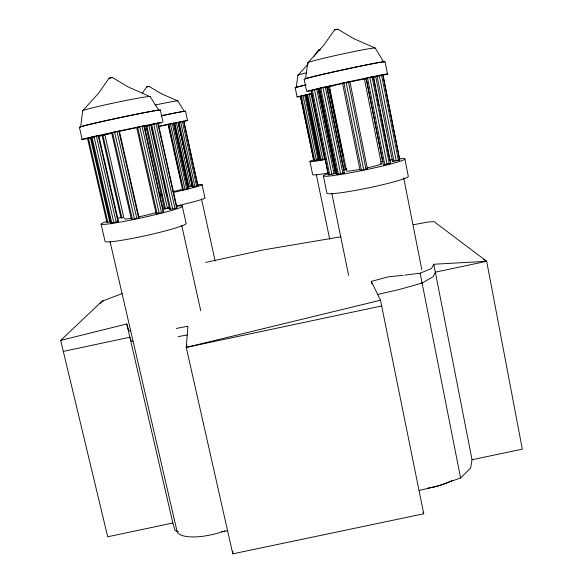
<?xml version="1.0" encoding="UTF-8"?>
<svg xmlns="http://www.w3.org/2000/svg" width="583" height="583" viewBox="0 0 583 583"><rect width="100%" height="100%" fill="white"/><g stroke="black" fill="none" stroke-linecap="round" stroke-linejoin="round"><path stroke-width="0.87" d="M348.568 81.984L349.938 81.664L342.505 83.238L360.105 170.418L367.436 168.742M403.028 275.344L388.664 276.736L371.349 281.378L380.502 300.216L423.739 513.791L232.792 553.85L232.887 551.183M232.792 553.85L186.247 347.402L187.915 326.24L176.358 328.455M82.691 126.19A40.038 0.926 -12 0 1 127.568 116.053A40.038 0.926 -12 0 1 158.889 110.413L150.232 96.683L128.369 87.035L112.344 77.503L110.77 77.728L109.087 78.173L98.578 93.207L82.662 110.799L80.665 126.912A40.038 0.926 -12 0 1 82.086 126.365M308.276 63.809L297.935 75.258L296.208 87.486A30.411 0.539 -12.2 0 1 306.024 84.929M378.564 62.607A40.038 0.926 -12.2 0 1 383.694 61.98L375.284 48.112L353.56 38.573L337.805 29.165L336.136 29.434L334.562 29.879L323.82 45.131L307.788 62.884L305.492 78.967A40.038 0.926 -12.2 0 1 306.257 78.559M472.041 459.732L522.317 449.172L486.674 261.286L433.788 264.252L472.041 459.732L470.641 468.04L460.592 477.987L438.11 485.945L419.206 490.463M381.668 305.958L186.247 347.402L186.954 344.823M326.844 86.78L319.469 88.339L337.083 174.528L344.378 172.867L343.037 173.02M327.267 87.304L328.535 87.005L327.041 87.275L343.948 170.294L345.362 169.74M396.214 160.981L379.358 75.681L375.714 76.526L382.951 74.937L399.741 160.085L392.519 161.425M337.083 174.528L319.469 88.339M335.473 173.37L318.296 88.929L311.06 90.46L328.389 174.827L331.844 174.281L335.473 173.37L318.194 88.922M342.993 155.654L329.584 89.724M328.389 174.827L311.06 90.46M433.788 264.252L431.529 268.508L420.161 273.187L404.748 275.125M142.172 93.367L146.668 86.94L149.11 86.415L161.083 93.579L177.545 100.859M313.661 56.733L318.238 50.233L320.307 49.737M312.16 93.542L306.643 94.73L320.118 160.143L321.299 159.735M319.141 159.48L305.966 95.065L300.442 96.239L313.749 160.602L316.35 160.157L319.141 159.48L305.871 95.073M100.269 303.43L101.923 301.28L122.124 293.577M313.749 160.602L314.929 160.201M178.376 531.74L175.075 530.676L172.867 522.995L107.702 536.775L60.683 340.392L101.923 301.28L103.694 300.901M337.805 29.165L337.04 29.42M176.62 207.934L177.013 207.701L158.161 123.151L150.662 124.74L169.609 209.384L172.663 208.925L176.62 207.934L157.723 123.217M169.609 209.384L170.017 209.144M112.344 77.503L111.083 77.86M163.24 212.241L163.67 211.993L144.322 125.833L136.655 127.451L156.106 213.713L159.181 213.254L163.24 212.241L143.848 125.899M377.646 294.444L398.816 289.649L422.114 283.054L433.14 276.721L435.341 272.181L486.674 261.286L434.102 221.649L428.607 221.955L413.383 224.732M156.106 213.713L158.263 212.977M151.106 124.922L145.874 126.074L164.479 208.962L164.887 208.729M138.594 217.976L139.075 217.714L119.369 131.088L111.63 132.727L131.43 219.456L134.462 219.011L138.594 217.976L118.845 131.168M197.863 185.824L183.929 121.162L178.252 122.364L192.507 186.946L194.882 186.553L197.863 185.824L183.638 121.206M131.43 219.456L131.933 219.193M188.025 188.768L173.829 123.159L168.05 124.383L182.588 189.898L184.979 189.504L188.025 188.768L173.515 123.21M188.214 186.975L192.259 186.203L178.201 122.539L174.149 123.421L188.214 186.975L189.715 186.509M117.955 221.584L118.48 221.314L98.789 135.664L91.108 137.297L110.894 223.041L113.831 222.611L117.955 221.584L98.228 135.759M295.187 87.712L297.104 96.967L311.956 93.491M110.894 223.041L112.606 222.444M120.987 217.947L123.836 217.525L104.904 134.892L102.076 135.533L120.987 217.947L121.483 217.699M91.903 137.406L87.508 138.382L106.908 222.327L107.44 222.065M149.131 86.43L148.709 86.554M60.683 340.392L126.781 323.98L128.756 330.597L130.526 330.984M364.113 79.062L347.41 82.392M387.083 164.377L390.697 163.459L373.492 76.672L369.804 77.437L387.083 164.377L383.388 164.967L366.124 78.268L371.32 77.204M337.156 174.361L338.585 173.938M185.511 111.178L187.544 120.433L184.84 121.126M320.118 160.143L325.598 158.999M420.365 283.498L422.114 283.054M186.247 347.402L380.502 300.216M158.161 123.151L155.807 123.691M318.296 88.929L314.864 89.702M173.034 123.341L173.829 123.159M381.53 75.294L382.929 74.974L399.741 160.085M311.271 93.761L312.248 93.535M148.446 86.619L146.668 86.94M167.263 208.109L168.757 207.767M164.479 208.962L169.704 208.007M106.908 222.327L111.317 221.562M384.729 164.406L386.216 164.071M319.841 49.934L318.296 50.233M112.541 132.771L105.202 134.527L105.669 134.476M318.522 92.252L319.827 91.961M173.37 123.705L174.922 123.363M92.85 137.289L94.162 136.998M343.081 83.333L329.417 86.51L330.976 86.262M318.741 92.005L320.402 91.64M303.371 95.648L305.018 95.284M145.043 129.222L146.734 128.85M205.682 262.423L263.618 249.867L341.004 236.771M118.874 131.386L137.187 127.575M328.295 89.935L330.058 89.556M336.231 29.609L334.627 29.893M158.008 126.431L187.544 120.433M63.314 351.396L129.849 337.229L131.182 341.084L132.888 341.208M152.819 124.332L155.129 123.844M159.618 126.263L168.079 124.514M305.638 95.321L307.241 94.993M332.674 85.934L334.168 85.635M146.326 126.008L148.002 125.673M89.869 137.923L87.508 138.382M311.184 90.46L312.634 90.176M110.661 77.954L109.13 78.195M344.014 82.968L342.505 83.238M109.254 133.806L110.755 133.507M316.62 159.822L319.222 159.378M323.011 159.348L325.671 158.897M106.784 134.279L108.504 133.952M191.428 186.123L192.966 185.831M185.919 189.009L187.507 188.71M300.143 96.428L297.104 96.967M387.717 163.757L389.225 163.48M178.201 336.624L187.099 334.999M174.149 123.421L188.491 186.83M111.63 132.727L112.176 132.64M178.252 122.364L192.587 185.911M221.402 531.718L227.538 530.792M136.655 127.451L137.151 127.378M150.662 124.74L151.114 124.675M197.324 185.78L198.133 185.686M162.657 212.074L163.67 211.993M117.555 221.38L118.48 221.314M300.442 96.239L313.836 160.5M483.584 259.391L486.674 261.286M423.025 512.151L423.739 513.791M389.838 160.544L381.588 118.939M366.277 78.858L382.827 161.994M88.368 138.171L107.804 222.269M110.07 241.697L177.05 531.295A35.621 11.879 -14.1 0 0 224.936 530.822M126.781 323.98L172.867 522.995M79.383 127.247L82.203 139.439M101.07 224.164L105.071 241.42A41.582 3.214 -12.5 0 0 148.206 235.087A41.582 3.214 -12.5 0 0 186.05 223.121L182.246 206.003M102.951 135.322L121.883 217.882M96.406 136.123L116.185 222.079M94.023 136.626L113.831 222.611M91.997 137.078L111.805 222.983M90.35 137.734L109.779 221.912M117.037 131.532L136.83 218.472M114.632 132.042L134.462 219.011M112.57 132.501L132.399 219.39M148.833 125.403L167.452 208.517M146.836 125.848L165.455 208.882M142.084 126.256L161.527 212.722M139.709 126.759L159.181 213.254M137.639 127.218L157.111 213.633M160.34 110.049L163.043 122.19M181.758 225.541L200.741 310.732M156.018 123.56L174.958 208.401M153.693 124.055L172.663 208.925M151.646 124.507L170.615 209.297M155.836 145.794L156.623 149.314M151.704 127.575L152.491 131.109M152.892 132.873L153.679 136.415M154.08 138.178L154.867 141.713M155.26 143.484L155.858 146.136M162.781 177.072L163.568 180.606M163.969 182.37L164.756 185.904M165.157 187.675L166.935 195.633M180.613 121.84L194.882 186.553M179.039 122.182L193.308 186.851M176.467 122.904L190.539 186.589M174.922 123.246L188.994 186.881M172.218 123.472L186.749 189.111M170.425 123.851L184.979 189.504M168.837 124.201L183.39 189.81M168.37 124.332L171.708 139.359M172.102 141.13L172.881 144.664M173.275 146.435L180.927 180.905M202.002 184.512L204.888 197.637A31.671 1.88 -12.3 0 1 176.999 205.85M201.492 198.949L215.156 261.06M182.37 121.461L196.624 186.159M303.036 95.663L316.35 160.157M301.396 96.02L314.711 160.471M316.278 174.302L329.701 239.219M309.916 161.36L312.634 174.514A31.679 1.873 -11.8 0 0 328.63 172.947M316.744 89.206L334.059 173.778M314.499 89.68L331.844 174.281M312.328 90.161L329.679 174.689M318.333 123.618L318.697 125.389M331.807 193.418L348.649 275.402M311.031 93.768L324.498 159.305M309.289 94.14L322.778 159.691M307.613 94.504L321.102 160.012M306.665 91.422L304.158 79.259A41.422 0.962 -12.2 0 1 347.65 68.801A41.422 0.962 -12.2 0 1 384.168 62.068M306.738 94.723L320.191 160.041M323.346 175.796L326.888 192.988A41.582 3.214 -11.7 0 0 367.509 188.061A41.582 3.214 -11.7 0 0 408.297 176.314L404.886 158.948M304.749 95.299L318.048 159.778M371.349 281.378L371.881 283.972M329.293 85.89L346.594 170.994A17.752 1.1 -11.7 0 0 359.922 169.347M328.455 86.998L345.318 169.893M326.757 86.765L344.32 173.034M325.292 87.056L342.891 173.457M323.004 87.545L340.64 173.967M320.774 88.033L338.417 174.383M346.149 82.414L363.748 169.842M343.875 82.917L361.489 170.258M349.895 81.642L367.436 168.902M348.452 81.926L366.022 169.318M377.121 76.169L393.977 161.396M375.722 76.497L392.57 161.564M373.346 77.306L375.445 87.953M375.802 89.724L377.216 96.814M377.551 98.578L378.972 105.683M379.832 110.085L381.26 117.219M372.085 76.949L389.335 163.867M367.53 77.933L384.809 164.8M364.309 78.326L381.348 163.808M385.057 61.689L387.469 73.975M403.684 177.749L421.83 269.791M381.595 75.207L398.422 160.478M420.161 273.187L460.592 477.987M82.655 110.799A34.565 1.261 -11.9 0 1 117.744 102.149A34.565 1.261 -11.9 0 1 150.232 96.683M80.636 127.174A41.415 0.962 -12 0 1 118.786 117.861A41.415 0.962 -12 0 1 159.494 110.42M87.618 138.514A41.364 0.517 -12 0 1 122.401 130.315A41.364 0.517 -12 0 1 157.753 123.567M147.907 125.819A41.364 0.517 -12 0 1 145.247 126.409M104.16 135.198A41.364 0.517 -12 0 1 98.877 136.276M156.331 212.489A17.745 1.1 -12.4 0 1 138.331 216.934M131.357 218.261A17.745 1.1 -12.4 0 1 124.922 218.538M176.926 206.091A41.663 2.587 -12.4 0 1 142.332 217.678A41.663 2.587 -12.4 0 1 105.982 221.751M117.533 218.348A41.663 2.587 -12.4 0 1 120.091 217.678M162.191 208.371A41.663 2.587 -12.4 0 1 164.814 207.905M306.862 78.37A40.038 0.926 -12.2 0 1 339.102 70.696A40.038 0.926 -12.2 0 1 377.908 62.724M307.788 62.884A34.572 1.253 -12.3 0 1 340.676 54.365A34.572 1.253 -12.3 0 1 375.284 48.112M310.513 90.788A41.364 0.517 -12.2 0 1 347.862 81.984A41.364 0.517 -12.2 0 1 382.82 75.214M375.408 76.941A41.364 0.517 -12.2 0 1 373.79 77.313M366.095 79.04A41.364 0.517 -12.2 0 1 364.368 79.426M330.029 86.831A41.364 0.517 -12.2 0 1 326.618 87.545M319.666 88.98A41.364 0.517 -12.2 0 1 317.83 89.352M380.444 163.648A17.752 1.1 -11.7 0 1 367.006 167.897M398.852 158.897A41.663 2.587 -11.7 0 1 390.996 163.889A41.663 2.587 -11.7 0 1 338.359 174.842A41.663 2.587 -11.7 0 1 328.601 173.523M345.209 169.041A41.663 2.587 -11.7 0 1 346.885 168.64M380.561 161.651A41.663 2.587 -11.7 0 1 383.104 161.2M389.947 160.077A41.663 2.587 -11.7 0 1 392.286 159.727M452.058 480.545A35.629 11.871 -10 0 1 427.856 488.182M161.382 115.762A30.403 0.539 -12 0 1 181.823 111.717M182.807 111.55A30.403 0.539 -12 0 1 184.366 111.455L177.808 100.997A26.242 0.729 -12 0 0 154.947 105.035M161.163 115.784A31.453 0.561 -12 0 1 184.731 111.455M182.96 189.096A13.518 0.641 -12.3 0 1 173.093 191.588M161.659 193.877A13.518 0.641 -12.3 0 1 159.305 194.212M197.141 184.898A31.722 1.509 -12.3 0 1 173.982 192.317M162.081 194.839A31.722 1.509 -12.3 0 1 159.458 195.363M187.551 186.516A31.722 1.509 -12.3 0 1 189.205 186.21M297.935 75.258A26.25 0.729 -12.2 0 1 306.789 72.729M296.164 87.61A31.46 0.554 -12.2 0 1 305.776 84.958M343.839 154.925A13.518 0.641 -11.9 0 1 342.17 155.289M333.41 158.008A31.722 1.509 -11.9 0 1 331.814 158.314M325.853 159.443A31.722 1.509 -11.9 0 1 313.771 159.888M318.041 158.693A31.722 1.509 -11.9 0 1 319.907 158.212M336.996 171.395A31.679 1.873 -11.8 0 1 335.378 171.708"/></g></svg>
